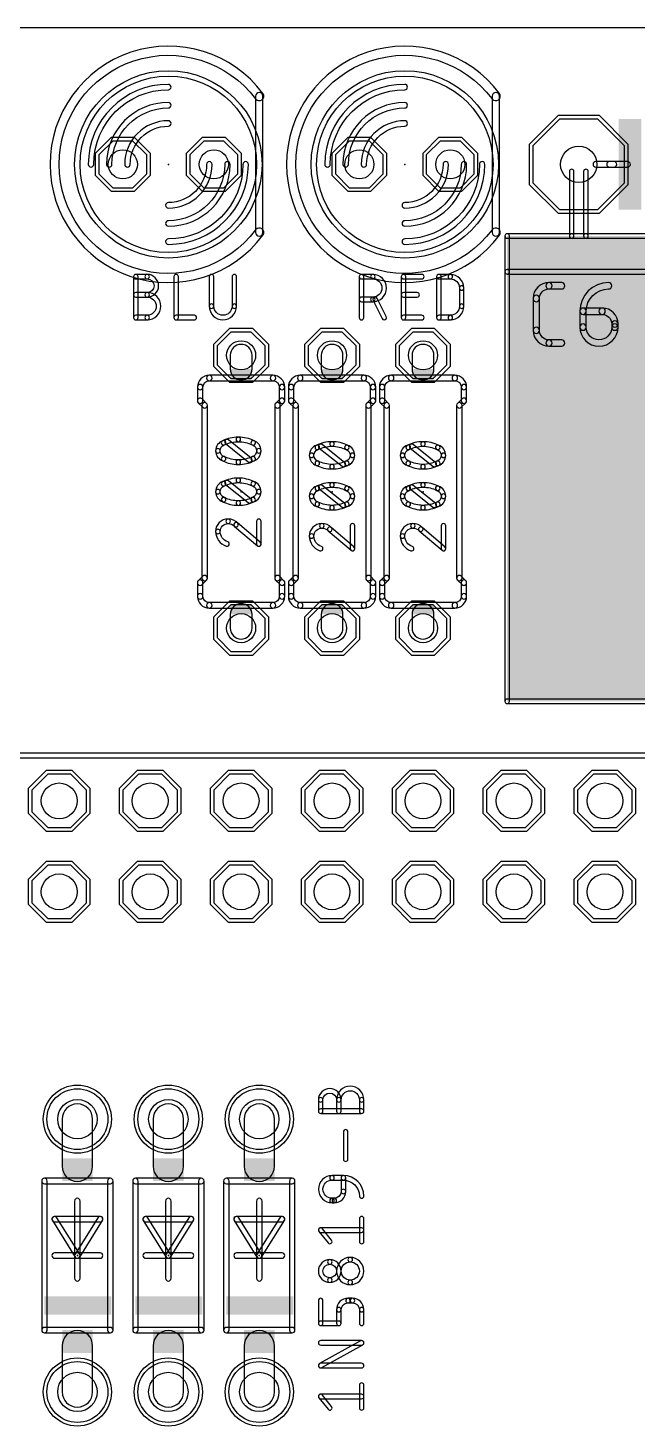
# Model space of a CAD drawing. Extents: x 0 to 76.2, y 0 to 83.8.
# Drawn here: x 33.16 to 50.17, y 44.77 to 83.82 of the extents above; entities that cross this region are included whole.
import ezdxf

# ---------------------------------------------------------------- set-up
doc = ezdxf.new("R2010")
doc.units = 0
for name, color, linetype in [('17', 110, 'CONTINUOUS'), ('20', 31, 'CONTINUOUS'), ('21', 253, 'CONTINUOUS'), ('23', 53, 'CONTINUOUS'), ('25', 253, 'CONTINUOUS'), ('27', 253, 'CONTINUOUS'), ('29', 253, 'CONTINUOUS'), ('30', 253, 'CONTINUOUS'), ('39', 12, 'CONTINUOUS'), ('44', 253, 'CONTINUOUS'), ('51', 253, 'CONTINUOUS')]:
    doc.layers.add(name, color=color, linetype=linetype)

# ---------------------------------------------------------------- blocks, each defined once
blk = doc.blocks.new('OCTAGONP')
blk.add_lwpolyline([(-0.5, -0.2071), (-0.5, 0.2071), (-0.2071, 0.5), (0.2071, 0.5), (0.5, 0.2071), (0.5, -0.2071), (0.2071, -0.5), (-0.2071, -0.5)], close=True)
blk = doc.blocks.new('RECT')
blk.add_solid([(-0.5, -0.5), (0.5, -0.5), (-0.5, 0.5), (0.5, 0.5)])
blk = doc.blocks.new('ROUNDP')
blk.add_circle((0, 0), 0.5)

msp = doc.modelspace()

# ---------------------------------------------------------------- linework, layer by layer
at = {"layer": '20'}
msp.add_line((76.2, 83.82), (0, 83.82), dxfattribs=at)
at = {"layer": '21'}
for points in [[(39.5224, 81.8388, 1), (39.7256, 81.9912, 3), (39.7256, 78.0288, 1), (39.5224, 78.1812, -3)], [(46.1264, 81.8388, 1), (46.3296, 81.9912, 3), (46.3296, 78.0288, 1), (46.1264, 78.1812, -3)], [(39.7256, 78.105), (39.7256, 81.915, 1), (39.5224, 81.915), (39.5224, 78.105, 1)], [(46.3296, 78.105), (46.3296, 81.915, 1), (46.1264, 81.915), (46.1264, 78.105, 1)], [(49.911, 80.0862), (49.403, 80.0862, 1), (49.403, 79.9338), (49.911, 79.9338, 1)], [(48.4095, 78.01), (48.4095, 79.81, 1), (48.2825, 79.81), (48.2825, 78.01, 1)], [(48.8095, 78.01), (48.8095, 79.81, 1), (48.6825, 79.81), (48.6825, 78.01, 1)], [(48.346, 78.0735), (46.546, 78.0735, 1), (46.546, 77.9465), (48.346, 77.9465, 1)], [(46.4825, 78.01), (46.4825, 77.01, 1), (46.6095, 77.01), (46.6095, 78.01, 1)], [(48.746, 78.0735), (48.346, 78.0735, 1), (48.346, 77.9465), (48.746, 77.9465, 1)], [(52.346, 78.0735), (48.746, 78.0735, 1), (48.746, 77.9465), (52.346, 77.9465, 1)], [(46.4825, 77.01), (46.4825, 65.01, 1), (46.6095, 65.01), (46.6095, 77.01, 1)], [(54.546, 77.0735), (46.546, 77.0735, 1), (46.546, 76.9465), (54.546, 76.9465, 1)], [(38.227, 73.9648, 1), (38.227, 74.1172, 0.4142), (37.8968, 73.787, 1), (38.0492, 73.787, -0.4142)], [(37.8968, 73.787), (37.8968, 73.406, 1), (38.0492, 73.406), (38.0492, 73.787, 1)], [(40.1828, 73.787, 1), (40.3352, 73.787, 0.4142), (40.005, 74.1172, 1), (40.005, 73.9648, -0.4142)], [(40.1828, 73.787), (40.1828, 73.406, 1), (40.3352, 73.406), (40.3352, 73.787, 1)], [(40.767, 73.9648, 1), (40.767, 74.1172, 0.4142), (40.4368, 73.787, 1), (40.5892, 73.787, -0.4142)], [(40.4368, 73.787), (40.4368, 73.406, 1), (40.5892, 73.406), (40.5892, 73.787, 1)], [(42.7228, 73.787, 1), (42.8752, 73.787, 0.4142), (42.545, 74.1172, 1), (42.545, 73.9648, -0.4142)], [(42.7228, 73.787), (42.7228, 73.406, 1), (42.8752, 73.406), (42.8752, 73.787, 1)], [(43.307, 73.9648, 1), (43.307, 74.1172, 0.4142), (42.9768, 73.787, 1), (43.1292, 73.787, -0.4142)], [(42.9768, 73.787), (42.9768, 73.406, 1), (43.1292, 73.406), (43.1292, 73.787, 1)], [(45.2628, 73.787, 1), (45.4152, 73.787, 0.4142), (45.085, 74.1172, 1), (45.085, 73.9648, -0.4142)], [(45.2628, 73.787), (45.2628, 73.406, 1), (45.4152, 73.406), (45.4152, 73.787, 1)], [(38.1539, 73.3329), (38.0269, 73.4599, 1), (37.9191, 73.3521), (38.0461, 73.2251, 1)], [(40.1859, 73.2251), (40.3129, 73.3521, 1), (40.2051, 73.4599), (40.0781, 73.3329, 1)], [(40.6939, 73.3329), (40.5669, 73.4599, 1), (40.4591, 73.3521), (40.5861, 73.2251, 1)], [(42.7259, 73.2251), (42.8529, 73.3521, 1), (42.7451, 73.4599), (42.6181, 73.3329, 1)], [(43.2339, 73.3329), (43.1069, 73.4599, 1), (42.9991, 73.3521), (43.1261, 73.2251, 1)], [(45.2659, 73.2251), (45.3929, 73.3521, 1), (45.2851, 73.4599), (45.1581, 73.3329, 1)], [(38.1762, 68.453), (38.1762, 73.279, 1), (38.0238, 73.279), (38.0238, 68.453, 1)], [(40.2082, 68.453), (40.2082, 73.279, 1), (40.0558, 73.279), (40.0558, 68.453, 1)], [(40.7162, 68.453), (40.7162, 73.279, 1), (40.5638, 73.279), (40.5638, 68.453, 1)], [(42.7482, 68.453), (42.7482, 73.279, 1), (42.5958, 73.279), (42.5958, 68.453, 1)], [(43.2562, 68.453), (43.2562, 73.279, 1), (43.1038, 73.279), (43.1038, 68.453, 1)], [(45.2882, 68.453), (45.2882, 73.279, 1), (45.1358, 73.279), (45.1358, 68.453, 1)], [(38.0461, 68.5069), (37.9191, 68.3799, 1), (38.0269, 68.2721), (38.1539, 68.3991, 1)], [(38.0492, 67.945), (38.0492, 68.326, 1), (37.8968, 68.326), (37.8968, 67.945, 1)], [(40.0781, 68.3991), (40.2051, 68.2721, 1), (40.3129, 68.3799), (40.1859, 68.5069, 1)], [(40.3352, 67.945), (40.3352, 68.326, 1), (40.1828, 68.326), (40.1828, 67.945, 1)], [(40.5861, 68.5069), (40.4591, 68.3799, 1), (40.5669, 68.2721), (40.6939, 68.3991, 1)], [(40.5892, 67.945), (40.5892, 68.326, 1), (40.4368, 68.326), (40.4368, 67.945, 1)], [(42.6181, 68.3991), (42.7451, 68.2721, 1), (42.8529, 68.3799), (42.7259, 68.5069, 1)], [(42.8752, 67.945), (42.8752, 68.326, 1), (42.7228, 68.326), (42.7228, 67.945, 1)], [(43.1261, 68.5069), (42.9991, 68.3799, 1), (43.1069, 68.2721), (43.2339, 68.3991, 1)], [(43.1292, 67.945), (43.1292, 68.326, 1), (42.9768, 68.326), (42.9768, 67.945, 1)], [(45.1581, 68.3991), (45.2851, 68.2721, 1), (45.3929, 68.3799), (45.2659, 68.5069, 1)], [(45.4152, 67.945), (45.4152, 68.326, 1), (45.2628, 68.326), (45.2628, 67.945, 1)], [(38.0492, 67.945, 1), (37.8968, 67.945, 0.4142), (38.227, 67.6148, 1), (38.227, 67.7672, -0.4142)], [(40.005, 67.7672, 1), (40.005, 67.6148, 0.4142), (40.3352, 67.945, 1), (40.1828, 67.945, -0.4142)], [(40.5892, 67.945, 1), (40.4368, 67.945, 0.4142), (40.767, 67.6148, 1), (40.767, 67.7672, -0.4142)], [(42.545, 67.7672, 1), (42.545, 67.6148, 0.4142), (42.8752, 67.945, 1), (42.7228, 67.945, -0.4142)], [(43.1292, 67.945, 1), (42.9768, 67.945, 0.4142), (43.307, 67.6148, 1), (43.307, 67.7672, -0.4142)], [(45.085, 67.7672, 1), (45.085, 67.6148, 0.4142), (45.4152, 67.945, 1), (45.2628, 67.945, -0.4142)], [(46.546, 64.9465), (54.546, 64.9465, 1), (54.546, 65.0735), (46.546, 65.0735, 1)], [(73.406, 63.5635), (20.066, 63.5635, 1), (20.066, 63.4365), (73.406, 63.4365, 1)], [(35.464, 51.6882), (33.624, 51.6882, 1), (33.624, 51.5358), (35.464, 51.5358, 1)], [(33.7002, 47.448), (33.7002, 51.612, 1), (33.5478, 51.612), (33.5478, 47.448, 1)], [(35.3878, 51.612), (35.3878, 47.448, 1), (35.5402, 47.448), (35.5402, 51.612, 1)], [(38.004, 51.6882), (36.164, 51.6882, 1), (36.164, 51.5358), (38.004, 51.5358, 1)], [(36.2402, 47.448), (36.2402, 51.612, 1), (36.0878, 51.612), (36.0878, 47.448, 1)], [(37.9278, 51.612), (37.9278, 47.448, 1), (38.0802, 47.448), (38.0802, 51.612, 1)], [(40.544, 51.6882), (38.704, 51.6882, 1), (38.704, 51.5358), (40.544, 51.5358, 1)], [(38.7802, 47.448), (38.7802, 51.612, 1), (38.6278, 51.612), (38.6278, 47.448, 1)], [(40.4678, 51.612), (40.4678, 47.448, 1), (40.6202, 47.448), (40.6202, 51.612, 1)], [(34.6202, 49.53), (34.6202, 51.054, 1), (34.4678, 51.054), (34.4678, 49.53, 1)], [(37.1602, 49.53), (37.1602, 51.054, 1), (37.0078, 51.054), (37.0078, 49.53, 1)], [(39.7002, 49.53), (39.7002, 51.054, 1), (39.5478, 51.054), (39.5478, 49.53, 1)], [(33.909, 50.4698), (35.179, 50.4698, 1), (35.179, 50.6222), (33.909, 50.6222, 1)], [(34.6086, 49.5704), (33.9736, 50.5864, 1), (33.8444, 50.5056), (34.4794, 49.4896, 1)], [(35.1144, 50.5864), (34.4794, 49.5704, 1), (34.6086, 49.4896), (35.2436, 50.5056, 1)], [(36.449, 50.4698), (37.719, 50.4698, 1), (37.719, 50.6222), (36.449, 50.6222, 1)], [(37.1486, 49.5704), (36.5136, 50.5864, 1), (36.3844, 50.5056), (37.0194, 49.4896, 1)], [(37.6544, 50.5864), (37.0194, 49.5704, 1), (37.1486, 49.4896), (37.7836, 50.5056, 1)], [(38.989, 50.4698), (40.259, 50.4698, 1), (40.259, 50.6222), (38.989, 50.6222, 1)], [(39.6886, 49.5704), (39.0536, 50.5864, 1), (38.9244, 50.5056), (39.5594, 49.4896, 1)], [(40.1944, 50.5864), (39.5594, 49.5704, 1), (39.6886, 49.4896), (40.3236, 50.5056, 1)], [(33.909, 49.4538), (34.544, 49.4538, 1), (34.544, 49.6062), (33.909, 49.6062, 1)], [(34.6202, 48.895), (34.6202, 49.53, 1), (34.4678, 49.53), (34.4678, 48.895, 1)], [(34.544, 49.4538), (35.179, 49.4538, 1), (35.179, 49.6062), (34.544, 49.6062, 1)], [(36.449, 49.4538), (37.084, 49.4538, 1), (37.084, 49.6062), (36.449, 49.6062, 1)], [(37.1602, 48.895), (37.1602, 49.53, 1), (37.0078, 49.53), (37.0078, 48.895, 1)], [(37.084, 49.4538), (37.719, 49.4538, 1), (37.719, 49.6062), (37.084, 49.6062, 1)], [(38.989, 49.4538), (39.624, 49.4538, 1), (39.624, 49.6062), (38.989, 49.6062, 1)], [(39.7002, 48.895), (39.7002, 49.53, 1), (39.5478, 49.53), (39.5478, 48.895, 1)], [(39.624, 49.4538), (40.259, 49.4538, 1), (40.259, 49.6062), (39.624, 49.6062, 1)], [(33.624, 47.3718), (35.464, 47.3718, 1), (35.464, 47.5242), (33.624, 47.5242, 1)], [(36.164, 47.3718), (38.004, 47.3718, 1), (38.004, 47.5242), (36.164, 47.5242, 1)], [(38.704, 47.3718), (40.544, 47.3718, 1), (40.544, 47.5242), (38.704, 47.5242, 1)]]:
    msp.add_lwpolyline(points, format="xyb", close=True, dxfattribs=at)
for centre, radius in [((37.084, 80.01), 2.6162), ((37.084, 80.01), 2.4638), ((43.688, 80.01), 2.6162), ((43.688, 80.01), 2.4638)]:
    msp.add_circle(centre, radius, dxfattribs=at)
at = {"layer": '23'}
for p in [(37.084, 80.01), (43.688, 80.01), (39.116, 70.866), (41.656, 70.866), (44.196, 70.866), (34.544, 49.53), (37.084, 49.53), (39.624, 49.53)]:
    msp.add_point(p, dxfattribs=at)
at = {"layer": '25'}
for points in [[(36.2395, 75.7301), (36.2395, 76.8731, 1), (36.1125, 76.8731), (36.1125, 75.7301, 1)], [(36.176, 76.8096), (36.4935, 76.8096, 1), (36.4935, 76.9366), (36.176, 76.9366, 1)], [(36.4935, 76.4286, 1), (36.4935, 76.3016, 1), (36.4935, 76.9366, 1), (36.4935, 76.8096, -1)], [(37.2389, 76.8731), (37.2389, 75.7301, 1), (37.3659, 75.7301), (37.3659, 76.8731, 1)], [(38.227, 76.8731), (38.227, 76.0476, 1), (38.354, 76.0476), (38.354, 76.8731, 1)], [(38.989, 76.0476), (38.989, 76.8731, 1), (38.862, 76.8731), (38.862, 76.0476, 1)], [(42.5406, 75.7301), (42.5406, 76.8731, 1), (42.4136, 76.8731), (42.4136, 75.7301, 1)], [(42.4771, 76.8096), (42.7946, 76.8096, 1), (42.7946, 76.9366), (42.4771, 76.9366, 1)], [(42.7946, 76.3016, 1), (42.7946, 76.1746, 1), (42.7946, 76.9366, 1), (42.7946, 76.8096, -1)], [(43.7159, 75.7301), (43.7159, 76.8731, 1), (43.5889, 76.8731), (43.5889, 75.7301, 1)], [(43.6524, 76.8096), (44.1604, 76.8096, 1), (44.1604, 76.9366), (43.6524, 76.9366, 1)], [(44.704, 75.7301), (44.704, 76.8731, 1), (44.577, 76.8731), (44.577, 75.7301, 1)], [(44.6405, 76.8096), (44.958, 76.8096, 1), (44.958, 76.9366), (44.6405, 76.9366, 1)], [(45.212, 76.5556, 1), (45.339, 76.5556, 0.4142), (44.958, 76.9366, 1), (44.958, 76.8096, -0.4142)], [(45.212, 76.5556), (45.212, 76.0476, 1), (45.339, 76.0476), (45.339, 76.5556, 1)], [(47.7139, 76.5302, 1), (47.7139, 76.708, 0.4142), (47.2694, 76.2635, 1), (47.4472, 76.2635, -0.4142)], [(47.7139, 76.5302), (48.0695, 76.5302, 1), (48.0695, 76.708), (47.7139, 76.708, 1)], [(49.3765, 76.5302, 1), (49.3765, 76.708, 0.4142), (48.5764, 75.9079, 1), (48.7542, 75.9079, -0.4142)], [(36.176, 76.3016), (36.4935, 76.3016, 1), (36.4935, 76.4286), (36.176, 76.4286, 1)], [(36.4935, 75.7936, 1), (36.4935, 75.6666, 1), (36.4935, 76.4286, 1), (36.4935, 76.3016, -1)], [(42.7946, 76.3016), (42.4771, 76.3016, 1), (42.4771, 76.1746), (42.7946, 76.1746, 1)], [(43.1689, 75.7585), (42.9149, 76.2665, 1), (42.8013, 76.2097), (43.0553, 75.7017, 1)], [(43.6524, 76.3016), (44.0334, 76.3016, 1), (44.0334, 76.4286), (43.6524, 76.4286, 1)], [(47.4472, 75.3745), (47.4472, 76.2635, 1), (47.2694, 76.2635), (47.2694, 75.3745, 1)], [(36.4935, 75.7936), (36.176, 75.7936, 1), (36.176, 75.6666), (36.4935, 75.6666, 1)], [(37.3024, 75.6666), (37.8104, 75.6666, 1), (37.8104, 75.7936), (37.3024, 75.7936, 1)], [(38.354, 76.0476, 1), (38.227, 76.0476, 1), (38.989, 76.0476, 1), (38.862, 76.0476, -1)], [(44.1604, 75.7936), (43.6524, 75.7936, 1), (43.6524, 75.6666), (44.1604, 75.6666, 1)], [(44.958, 75.7936), (44.6405, 75.7936, 1), (44.6405, 75.6666), (44.958, 75.6666, 1)], [(44.958, 75.7936, 1), (44.958, 75.6666, 0.4142), (45.339, 76.0476, 1), (45.212, 76.0476, -0.4142)], [(48.6653, 75.819), (49.1987, 75.819, 1), (49.1987, 75.9968), (48.6653, 75.9968, 1)], [(48.7542, 75.4634), (48.7542, 75.9079, 1), (48.5764, 75.9079), (48.5764, 75.4634, 1)], [(49.4654, 75.5523, 1), (49.6432, 75.5523, 0.4142), (49.1987, 75.9968, 1), (49.1987, 75.819, -0.4142)], [(47.4472, 75.3745, 1), (47.2694, 75.3745, 0.4142), (47.7139, 74.93, 1), (47.7139, 75.1078, -0.4142)], [(48.7542, 75.4634, 1), (48.5764, 75.4634, 1), (49.6432, 75.4634, 1), (49.4654, 75.4634, -1)], [(49.4654, 75.5523), (49.4654, 75.4634, 1), (49.6432, 75.4634), (49.6432, 75.5523, 1)], [(48.0695, 75.1078), (47.7139, 75.1078, 1), (47.7139, 74.93), (48.0695, 74.93, 1)]]:
    msp.add_lwpolyline(points, format="xyb", close=True, dxfattribs=at)
at = {"layer": '27'}
for points in [[(38.6476, 72.1712, 1), (38.6065, 72.2913, 0.3205), (38.4048, 72.009, 1), (38.5318, 72.009, -0.3205)], [(39.0398, 72.263, 1), (39.0398, 72.39, 0.1139), (38.5992, 72.2883, 1), (38.6549, 72.1742, -0.1139)], [(39.397, 71.8046), (38.762, 72.3126, 1), (38.6826, 72.2134), (39.3176, 71.7054, 1)], [(39.4247, 72.1742, 1), (39.4804, 72.2883, 0.1139), (39.0398, 72.39, 1), (39.0398, 72.263, -0.1139)], [(39.5478, 72.009, 1), (39.6748, 72.009, 0.3205), (39.4731, 72.2913, 1), (39.432, 72.1712, -0.3205)], [(41.656, 72.136, 1), (41.656, 72.263, 0.1139), (41.2154, 72.1613, 1), (41.2711, 72.0472, -0.1139)], [(42.0409, 72.0472, 1), (42.0966, 72.1613, 0.1139), (41.656, 72.263, 1), (41.656, 72.136, -0.1139)], [(44.196, 72.136, 1), (44.196, 72.263, 0.1139), (43.7554, 72.1613, 1), (43.8111, 72.0472, -0.1139)], [(44.5809, 72.0472, 1), (44.6366, 72.1613, 0.1139), (44.196, 72.263, 1), (44.196, 72.136, -0.1139)], [(38.5318, 72.009, 1), (38.4048, 72.009, 0.3205), (38.6065, 71.7267, 1), (38.6476, 71.8468, -0.3205)], [(39.432, 71.8468, 1), (39.4731, 71.7267, 0.3205), (39.6748, 72.009, 1), (39.5478, 72.009, -0.3205)], [(41.2638, 72.0442, 1), (41.2227, 72.1643, 0.3205), (41.021, 71.882, 1), (41.148, 71.882, -0.3205)], [(41.148, 71.882, 1), (41.021, 71.882, 0.3205), (41.2227, 71.5997, 1), (41.2638, 71.7198, -0.3205)], [(42.0132, 71.6776), (41.3782, 72.1856, 1), (41.2988, 72.0864), (41.9338, 71.5784, 1)], [(42.164, 71.882, 1), (42.291, 71.882, 0.3205), (42.0893, 72.1643, 1), (42.0482, 72.0442, -0.3205)], [(42.0482, 71.7198, 1), (42.0893, 71.5997, 0.3205), (42.291, 71.882, 1), (42.164, 71.882, -0.3205)], [(43.8038, 72.0442, 1), (43.7627, 72.1643, 0.3205), (43.561, 71.882, 1), (43.688, 71.882, -0.3205)], [(43.688, 71.882, 1), (43.561, 71.882, 0.3205), (43.7627, 71.5997, 1), (43.8038, 71.7198, -0.3205)], [(44.5532, 71.6776), (43.9182, 72.1856, 1), (43.8388, 72.0864), (44.4738, 71.5784, 1)], [(44.704, 71.882, 1), (44.831, 71.882, 0.3205), (44.6293, 72.1643, 1), (44.5882, 72.0442, -0.3205)], [(44.5882, 71.7198, 1), (44.6293, 71.5997, 0.3205), (44.831, 71.882, 1), (44.704, 71.882, -0.3205)], [(38.6549, 71.8438, 1), (38.5992, 71.7297, 0.1139), (39.0398, 71.628, 1), (39.0398, 71.755, -0.1139)], [(39.0398, 71.755, 1), (39.0398, 71.628, 0.1139), (39.4804, 71.7297, 1), (39.4247, 71.8438, -0.1139)], [(41.2711, 71.7168, 1), (41.2154, 71.6027, 0.1139), (41.656, 71.501, 1), (41.656, 71.628, -0.1139)], [(41.656, 71.628, 1), (41.656, 71.501, 0.1139), (42.0966, 71.6027, 1), (42.0409, 71.7168, -0.1139)], [(43.8111, 71.7168, 1), (43.7554, 71.6027, 0.1139), (44.196, 71.501, 1), (44.196, 71.628, -0.1139)], [(44.196, 71.628, 1), (44.196, 71.501, 0.1139), (44.6366, 71.6027, 1), (44.5809, 71.7168, -0.1139)], [(38.6476, 71.0282, 1), (38.6065, 71.1483, 0.3205), (38.4048, 70.866, 1), (38.5318, 70.866, -0.3205)], [(39.0398, 71.12, 1), (39.0398, 71.247, 0.1139), (38.5992, 71.1453, 1), (38.6549, 71.0312, -0.1139)], [(39.397, 70.6616), (38.762, 71.1696, 1), (38.6826, 71.0704), (39.3176, 70.5624, 1)], [(39.4247, 71.0312, 1), (39.4804, 71.1453, 0.1139), (39.0398, 71.247, 1), (39.0398, 71.12, -0.1139)], [(39.5478, 70.866, 1), (39.6748, 70.866, 0.3205), (39.4731, 71.1483, 1), (39.432, 71.0282, -0.3205)], [(41.656, 70.993, 1), (41.656, 71.12, 0.1139), (41.2154, 71.0183, 1), (41.2711, 70.9042, -0.1139)], [(42.0409, 70.9042, 1), (42.0966, 71.0183, 0.1139), (41.656, 71.12, 1), (41.656, 70.993, -0.1139)], [(44.196, 70.993, 1), (44.196, 71.12, 0.1139), (43.7554, 71.0183, 1), (43.8111, 70.9042, -0.1139)], [(44.5809, 70.9042, 1), (44.6366, 71.0183, 0.1139), (44.196, 71.12, 1), (44.196, 70.993, -0.1139)], [(38.5318, 70.866, 1), (38.4048, 70.866, 0.3205), (38.6065, 70.5837, 1), (38.6476, 70.7038, -0.3205)], [(38.6549, 70.7008, 1), (38.5992, 70.5867, 0.1139), (39.0398, 70.485, 1), (39.0398, 70.612, -0.1139)], [(39.0398, 70.612, 1), (39.0398, 70.485, 0.1139), (39.4804, 70.5867, 1), (39.4247, 70.7008, -0.1139)], [(39.432, 70.7038, 1), (39.4731, 70.5837, 0.3205), (39.6748, 70.866, 1), (39.5478, 70.866, -0.3205)], [(41.2638, 70.9012, 1), (41.2227, 71.0213, 0.3205), (41.021, 70.739, 1), (41.148, 70.739, -0.3205)], [(41.148, 70.739, 1), (41.021, 70.739, 0.3205), (41.2227, 70.4567, 1), (41.2638, 70.5768, -0.3205)], [(42.0132, 70.5346), (41.3782, 71.0426, 1), (41.2988, 70.9434), (41.9338, 70.4354, 1)], [(42.164, 70.739, 1), (42.291, 70.739, 0.3205), (42.0893, 71.0213, 1), (42.0482, 70.9012, -0.3205)], [(42.0482, 70.5768, 1), (42.0893, 70.4567, 0.3205), (42.291, 70.739, 1), (42.164, 70.739, -0.3205)], [(43.8038, 70.9012, 1), (43.7627, 71.0213, 0.3205), (43.561, 70.739, 1), (43.688, 70.739, -0.3205)], [(43.688, 70.739, 1), (43.561, 70.739, 0.3205), (43.7627, 70.4567, 1), (43.8038, 70.5768, -0.3205)], [(44.5532, 70.5346), (43.9182, 71.0426, 1), (43.8388, 70.9434), (44.4738, 70.4354, 1)], [(44.704, 70.739, 1), (44.831, 70.739, 0.3205), (44.6293, 71.0213, 1), (44.5882, 70.9012, -0.3205)], [(44.5882, 70.5768, 1), (44.6293, 70.4567, 0.3205), (44.831, 70.739, 1), (44.704, 70.739, -0.3205)], [(41.2711, 70.5738, 1), (41.2154, 70.4597, 0.1139), (41.656, 70.358, 1), (41.656, 70.485, -0.1139)], [(41.656, 70.485, 1), (41.656, 70.358, 0.1139), (42.0966, 70.4597, 1), (42.0409, 70.5738, -0.1139)], [(43.8111, 70.5738, 1), (43.7554, 70.4597, 0.1139), (44.196, 70.358, 1), (44.196, 70.485, -0.1139)], [(44.196, 70.485, 1), (44.196, 70.358, 0.1139), (44.6366, 70.4597, 1), (44.5809, 70.5738, -0.1139)], [(38.754, 69.977, 1), (38.754, 70.104, 0.4142), (38.4048, 69.7548, 1), (38.5318, 69.7548, -0.4142)], [(38.9303, 69.9015, 1), (39.0223, 69.989, 0.2053), (38.754, 70.104, 1), (38.7541, 69.977, -0.2053)], [(38.9352, 69.8969), (39.5702, 69.3571, 1), (39.6524, 69.4539), (39.0174, 69.9936, 1)], [(39.6748, 69.4055), (39.6748, 70.0405, 1), (39.5478, 70.0405), (39.5478, 69.4055, 1)], [(41.3702, 69.85, 1), (41.3702, 69.977, 0.4142), (41.021, 69.6278, 1), (41.148, 69.6278, -0.4142)], [(41.5465, 69.7745, 1), (41.6385, 69.862, 0.2053), (41.3702, 69.977, 1), (41.3703, 69.85, -0.2053)], [(42.291, 69.2785), (42.291, 69.9135, 1), (42.164, 69.9135), (42.164, 69.2785, 1)], [(43.9103, 69.85, 1), (43.9103, 69.977, 0.4142), (43.561, 69.6278, 1), (43.688, 69.6278, -0.4142)], [(44.0865, 69.7745, 1), (44.1785, 69.862, 0.2053), (43.9102, 69.977, 1), (43.9103, 69.85, -0.2053)], [(44.831, 69.2785), (44.831, 69.9135, 1), (44.704, 69.9135), (44.704, 69.2785, 1)], [(38.5318, 69.7547, 1), (38.4048, 69.7548, 0.3252), (38.7027, 69.3451, 1), (38.7419, 69.4659, -0.3252)], [(41.148, 69.6277, 1), (41.021, 69.6278, 0.3252), (41.3189, 69.2181, 1), (41.3581, 69.3389, -0.3252)], [(41.5514, 69.7699), (42.1864, 69.2301, 1), (42.2686, 69.3269), (41.6336, 69.8666, 1)], [(43.688, 69.6277, 1), (43.561, 69.6278, 0.3252), (43.8589, 69.2181, 1), (43.8981, 69.3389, -0.3252)], [(44.0914, 69.7699), (44.7264, 69.2301, 1), (44.8086, 69.3269), (44.1736, 69.8666, 1)], [(41.783, 53.8798, 1), (41.91, 53.8798, 1), (41.275, 53.8798, 1), (41.402, 53.8798, -1)], [(41.402, 53.5623), (41.402, 53.8798, 1), (41.275, 53.8798), (41.275, 53.5623, 1)], [(42.418, 53.8798, 1), (42.545, 53.8798, 1), (41.783, 53.8798, 1), (41.91, 53.8798, -1)], [(41.91, 53.5623), (41.91, 53.8798, 1), (41.783, 53.8798), (41.783, 53.5623, 1)], [(42.418, 53.8798), (42.418, 53.5623, 1), (42.545, 53.5623), (42.545, 53.8798, 1)], [(42.4815, 53.6258), (41.3385, 53.6258, 1), (41.3385, 53.4988), (42.4815, 53.4988, 1)], [(42.1005, 52.2224), (42.1005, 52.9844, 1), (41.9735, 52.9844), (41.9735, 52.2224, 1)], [(41.656, 51.6382, 1), (41.656, 51.7652, 1), (41.656, 51.0032, 1), (41.656, 51.1302, -1)], [(41.656, 51.6382), (41.9735, 51.6382, 1), (41.9735, 51.7652), (41.656, 51.7652, 1)], [(41.91, 51.7017), (41.91, 51.3207, 1), (42.037, 51.3207), (42.037, 51.7017, 1)], [(42.418, 51.1937, 1), (42.545, 51.1937, 0.4142), (41.9735, 51.7652, 1), (41.9735, 51.6382, -0.4142)], [(41.7195, 51.1302, 1), (41.7195, 51.0032, 0.4142), (42.037, 51.3207, 1), (41.91, 51.3207, -0.4142)], [(41.7195, 51.1302), (41.656, 51.1302, 1), (41.656, 51.0032), (41.7195, 51.0032, 1)], [(42.545, 49.9237), (42.545, 50.5587, 1), (42.418, 50.5587), (42.418, 49.9237, 1)], [(41.6421, 49.9634), (41.3881, 50.2809, 1), (41.2889, 50.2015), (41.5429, 49.884, 1)], [(41.3385, 50.1777), (42.4815, 50.1777, 1), (42.4815, 50.3047), (41.3385, 50.3047, 1)], [(41.5925, 49.2887, 1), (41.5925, 49.4157, 1), (41.5925, 48.7807, 1), (41.5925, 48.9077, -1)], [(41.5925, 48.9077, 1), (41.5925, 48.7807, 1), (41.5925, 49.4157, 1), (41.5925, 49.2887, -1)], [(42.164, 49.3522, 1), (42.164, 49.4792, 1), (42.164, 48.7172, 1), (42.164, 48.8442, -1)], [(42.164, 48.8442, 1), (42.164, 48.7172, 1), (42.164, 49.4792, 1), (42.164, 49.3522, -1)], [(41.402, 47.6377), (41.402, 48.2727, 1), (41.275, 48.2727), (41.275, 47.6377, 1)], [(42.1005, 48.2092, 1), (42.1005, 48.3362, 0.4142), (41.783, 48.0187, 1), (41.91, 48.0187, -0.4142)], [(41.783, 48.0187), (41.783, 47.6377, 1), (41.91, 47.6377), (41.91, 48.0187, 1)], [(42.2275, 48.3362), (42.1005, 48.3362, 1), (42.1005, 48.2092), (42.2275, 48.2092, 1)], [(42.418, 48.0187, 1), (42.545, 48.0187, 0.4142), (42.2275, 48.3362, 1), (42.2275, 48.2092, -0.4142)], [(42.545, 47.6377), (42.545, 48.0187, 1), (42.418, 48.0187), (42.418, 47.6377, 1)], [(41.8465, 47.7012), (41.3385, 47.7012, 1), (41.3385, 47.5742), (41.8465, 47.5742, 1)], [(41.3693, 46.4011), (42.5123, 47.0361, 1), (42.4507, 47.1471), (41.3077, 46.5121, 1)], [(42.4815, 47.1551), (41.3385, 47.1551, 1), (41.3385, 47.0281), (42.4815, 47.0281, 1)], [(42.4815, 46.5201), (41.3385, 46.5201, 1), (41.3385, 46.3931), (42.4815, 46.3931, 1)], [(42.545, 45.2755), (42.545, 45.9105, 1), (42.418, 45.9105), (42.418, 45.2755, 1)], [(41.6421, 45.3152), (41.3881, 45.6327, 1), (41.2889, 45.5533), (41.5429, 45.2358, 1)], [(41.3385, 45.5295), (42.4815, 45.5295, 1), (42.4815, 45.6565), (41.3385, 45.6565, 1)]]:
    msp.add_lwpolyline(points, format="xyb", close=True, dxfattribs=at)
at = {"layer": '44'}
for centre, radius in [((48.546, 80.01), 0.508), ((35.814, 80.01), 0.4064), ((38.354, 80.01), 0.4064), ((42.418, 80.01), 0.4064), ((44.958, 80.01), 0.4064), ((39.116, 74.676), 0.4064), ((41.656, 74.676), 0.4064), ((44.196, 74.676), 0.4064), ((39.116, 67.056), 0.4064), ((41.656, 67.056), 0.4064), ((44.196, 67.056), 0.4064), ((34.036, 62.23), 0.5), ((36.576, 62.23), 0.5), ((39.116, 62.23), 0.5), ((41.656, 62.23), 0.5), ((44.196, 62.23), 0.5), ((46.736, 62.23), 0.5), ((49.276, 62.23), 0.5), ((34.036, 59.69), 0.5), ((36.576, 59.69), 0.5), ((39.116, 59.69), 0.5), ((41.656, 59.69), 0.5), ((44.196, 59.69), 0.5), ((46.736, 59.69), 0.5), ((49.276, 59.69), 0.5), ((34.544, 53.34), 0.55), ((37.084, 53.34), 0.55), ((39.624, 53.34), 0.55), ((34.544, 45.72), 0.55), ((37.084, 45.72), 0.55), ((39.624, 45.72), 0.55)]:
    msp.add_circle(centre, radius, dxfattribs=at)
at = {"layer": '51'}
for points in [[(37.084, 82.0928, 1), (37.084, 82.2452, 0.4142), (34.8488, 80.01, 1), (35.0012, 80.01, -0.4142)], [(43.688, 82.0928, 1), (43.688, 82.2452, 0.4142), (41.4528, 80.01, 1), (41.6052, 80.01, -0.4142)], [(37.084, 81.5848, 1), (37.084, 81.7372, 0.4142), (35.3568, 80.01, 1), (35.5092, 80.01, -0.4142)], [(43.688, 81.5848, 1), (43.688, 81.7372, 0.4142), (41.9608, 80.01, 1), (42.1132, 80.01, -0.4142)], [(37.084, 81.0768, 1), (37.084, 81.2292, 0.4142), (35.8648, 80.01, 1), (36.0172, 80.01, -0.4142)], [(43.688, 81.0768, 1), (43.688, 81.2292, 0.4142), (42.4688, 80.01, 1), (42.6212, 80.01, -0.4142)], [(37.084, 78.9432, 1), (37.084, 78.7908, 0.4142), (38.3032, 80.01, 1), (38.1508, 80.01, -0.4142)], [(37.084, 78.4352, 1), (37.084, 78.2828, 0.4142), (38.8112, 80.01, 1), (38.6588, 80.01, -0.4142)], [(37.084, 77.9272, 1), (37.084, 77.7748, 0.4142), (39.3192, 80.01, 1), (39.1668, 80.01, -0.4142)], [(43.688, 78.9432, 1), (43.688, 78.7908, 0.4142), (44.9072, 80.01, 1), (44.7548, 80.01, -0.4142)], [(43.688, 78.4352, 1), (43.688, 78.2828, 0.4142), (45.4152, 80.01, 1), (45.2628, 80.01, -0.4142)], [(43.688, 77.9272, 1), (43.688, 77.7748, 0.4142), (45.9232, 80.01, 1), (45.7708, 80.01, -0.4142)], [(49.53, 80.0862), (49.022, 80.0862, 1), (49.022, 79.9338), (49.53, 79.9338, 1)], [(38.8112, 74.676), (38.8112, 74.295, 1), (39.4208, 74.295), (39.4208, 74.676, 1)], [(41.3512, 74.676), (41.3512, 74.295, 1), (41.9608, 74.295), (41.9608, 74.676, 1)], [(43.8912, 74.676), (43.8912, 74.295, 1), (44.5008, 74.295), (44.5008, 74.676, 1)], [(38.227, 73.9648), (40.005, 73.9648, 1), (40.005, 74.1172), (38.227, 74.1172, 1)], [(40.767, 73.9648), (42.545, 73.9648, 1), (42.545, 74.1172), (40.767, 74.1172, 1)], [(43.307, 73.9648), (45.085, 73.9648, 1), (45.085, 74.1172), (43.307, 74.1172, 1)], [(38.227, 67.6148), (40.005, 67.6148, 1), (40.005, 67.7672), (38.227, 67.7672, 1)], [(38.8112, 67.437), (38.8112, 67.056, 1), (39.4208, 67.056), (39.4208, 67.437, 1)], [(40.767, 67.6148), (42.545, 67.6148, 1), (42.545, 67.7672), (40.767, 67.7672, 1)], [(41.3512, 67.437), (41.3512, 67.056, 1), (41.9608, 67.056), (41.9608, 67.437, 1)], [(43.307, 67.6148), (45.085, 67.6148, 1), (45.085, 67.7672), (43.307, 67.7672, 1)], [(43.8912, 67.437), (43.8912, 67.056, 1), (44.5008, 67.056), (44.5008, 67.437, 1)], [(34.119, 53.34), (34.119, 52.024, 1), (34.969, 52.024), (34.969, 53.34, 1)], [(36.659, 53.34), (36.659, 52.024, 1), (37.509, 52.024), (37.509, 53.34, 1)], [(39.199, 53.34), (39.199, 52.024, 1), (40.049, 52.024), (40.049, 53.34, 1)], [(34.969, 45.72), (34.969, 47.011, 1), (34.119, 47.011), (34.119, 45.72, 1)], [(37.509, 45.72), (37.509, 47.011, 1), (36.659, 47.011), (36.659, 45.72, 1)], [(40.049, 45.72), (40.049, 47.011, 1), (39.199, 47.011), (39.199, 45.72, 1)]]:
    msp.add_lwpolyline(points, format="xyb", close=True, dxfattribs=at)

# ---------------------------------------------------------------- block references
at = {"layer": '17'}
for name, p, xscale, yscale, rotation in [('OCTAGONP', (48.546, 80.01), 2.54, 2.54, 180), ('OCTAGONP', (48.546, 80.01), 2.54, 2.54, 180), ('OCTAGONP', (39.116, 74.676), 1.3208, 1.3208, 270), ('OCTAGONP', (39.116, 74.676), 1.3208, 1.3208, 270), ('OCTAGONP', (41.656, 74.676), 1.3208, 1.3208, 270), ('OCTAGONP', (41.656, 74.676), 1.3208, 1.3208, 270), ('OCTAGONP', (44.196, 74.676), 1.3208, 1.3208, 270), ('OCTAGONP', (44.196, 74.676), 1.3208, 1.3208, 270), ('OCTAGONP', (39.116, 67.056), 1.3208, 1.3208, 270), ('OCTAGONP', (39.116, 67.056), 1.3208, 1.3208, 270), ('OCTAGONP', (41.656, 67.056), 1.3208, 1.3208, 270), ('OCTAGONP', (41.656, 67.056), 1.3208, 1.3208, 270), ('OCTAGONP', (44.196, 67.056), 1.3208, 1.3208, 270), ('OCTAGONP', (44.196, 67.056), 1.3208, 1.3208, 270), ('OCTAGONP', (34.036, 62.23), 1.508, 1.508, 180), ('OCTAGONP', (34.036, 62.23), 1.508, 1.508, 180), ('OCTAGONP', (36.576, 62.23), 1.508, 1.508, 180), ('OCTAGONP', (36.576, 62.23), 1.508, 1.508, 180), ('OCTAGONP', (39.116, 62.23), 1.508, 1.508, 180), ('OCTAGONP', (39.116, 62.23), 1.508, 1.508, 180), ('OCTAGONP', (41.656, 62.23), 1.508, 1.508, 180), ('OCTAGONP', (41.656, 62.23), 1.508, 1.508, 180), ('OCTAGONP', (44.196, 62.23), 1.508, 1.508, 180), ('OCTAGONP', (44.196, 62.23), 1.508, 1.508, 180), ('OCTAGONP', (46.736, 62.23), 1.508, 1.508, 180), ('OCTAGONP', (46.736, 62.23), 1.508, 1.508, 180), ('OCTAGONP', (49.276, 62.23), 1.508, 1.508, 180), ('OCTAGONP', (49.276, 62.23), 1.508, 1.508, 180), ('OCTAGONP', (34.036, 59.69), 1.508, 1.508, 180), ('OCTAGONP', (34.036, 59.69), 1.508, 1.508, 180), ('OCTAGONP', (36.576, 59.69), 1.508, 1.508, 180), ('OCTAGONP', (36.576, 59.69), 1.508, 1.508, 180), ('OCTAGONP', (39.116, 59.69), 1.508, 1.508, 180), ('OCTAGONP', (39.116, 59.69), 1.508, 1.508, 180), ('OCTAGONP', (41.656, 59.69), 1.508, 1.508, 180), ('OCTAGONP', (41.656, 59.69), 1.508, 1.508, 180), ('OCTAGONP', (44.196, 59.69), 1.508, 1.508, 180), ('OCTAGONP', (44.196, 59.69), 1.508, 1.508, 180), ('OCTAGONP', (46.736, 59.69), 1.508, 1.508, 180), ('OCTAGONP', (46.736, 59.69), 1.508, 1.508, 180), ('OCTAGONP', (49.276, 59.69), 1.508, 1.508, 180), ('OCTAGONP', (49.276, 59.69), 1.508, 1.508, 180), ('ROUNDP', (34.544, 53.34), 1.7, 1.7, 90), ('ROUNDP', (34.544, 53.34), 1.7, 1.7, 90), ('ROUNDP', (37.084, 53.34), 1.7, 1.7, 90), ('ROUNDP', (37.084, 53.34), 1.7, 1.7, 90), ('ROUNDP', (39.624, 53.34), 1.7, 1.7, 90), ('ROUNDP', (39.624, 53.34), 1.7, 1.7, 90), ('ROUNDP', (34.544, 45.72), 1.7, 1.7, 90), ('ROUNDP', (34.544, 45.72), 1.7, 1.7, 90), ('ROUNDP', (37.084, 45.72), 1.7, 1.7, 90), ('ROUNDP', (37.084, 45.72), 1.7, 1.7, 90), ('ROUNDP', (39.624, 45.72), 1.7, 1.7, 90), ('ROUNDP', (39.624, 45.72), 1.7, 1.7, 90)]:
    msp.add_blockref(name, p, dxfattribs=dict(at, xscale=xscale, yscale=yscale, rotation=rotation))
at = {"layer": '17', "xscale": 1.3208, "yscale": 1.3208}
for p in [(35.814, 80.01), (35.814, 80.01), (38.354, 80.01), (38.354, 80.01), (42.418, 80.01), (42.418, 80.01), (44.958, 80.01), (44.958, 80.01)]:
    msp.add_blockref('OCTAGONP', p, dxfattribs=at)
at = {"layer": '21'}
for p, xscale, yscale, rotation in [((49.9745, 80.01), 0.635, 2.54, 180), ((34.544, 51.9295), 0.635, 0.85, 90), ((37.084, 51.9295), 0.635, 0.85, 90), ((39.624, 51.9295), 0.635, 0.85, 90), ((34.559, 48.133), 0.508, 1.87, 90), ((37.099, 48.133), 0.508, 1.87, 90), ((39.639, 48.133), 0.508, 1.87, 90), ((34.544, 47.1305), 0.635, 0.85, 90), ((37.084, 47.1305), 0.635, 0.85, 90), ((39.624, 47.1305), 0.635, 0.85, 90)]:
    msp.add_blockref('RECT', p, dxfattribs=dict(at, xscale=xscale, yscale=yscale, rotation=rotation))
at = {"layer": '29'}
for name, p, xscale, yscale, rotation in [('OCTAGONP', (48.546, 80.01), 2.7432, 2.7432, 180), ('OCTAGONP', (39.116, 74.676), 1.524, 1.524, 270), ('OCTAGONP', (41.656, 74.676), 1.524, 1.524, 270), ('OCTAGONP', (44.196, 74.676), 1.524, 1.524, 270), ('OCTAGONP', (39.116, 67.056), 1.524, 1.524, 270), ('OCTAGONP', (41.656, 67.056), 1.524, 1.524, 270), ('OCTAGONP', (44.196, 67.056), 1.524, 1.524, 270), ('OCTAGONP', (34.036, 62.23), 1.7112, 1.7112, 180), ('OCTAGONP', (36.576, 62.23), 1.7112, 1.7112, 180), ('OCTAGONP', (39.116, 62.23), 1.7112, 1.7112, 180), ('OCTAGONP', (41.656, 62.23), 1.7112, 1.7112, 180), ('OCTAGONP', (44.196, 62.23), 1.7112, 1.7112, 180), ('OCTAGONP', (46.736, 62.23), 1.7112, 1.7112, 180), ('OCTAGONP', (49.276, 62.23), 1.7112, 1.7112, 180), ('OCTAGONP', (34.036, 59.69), 1.7112, 1.7112, 180), ('OCTAGONP', (36.576, 59.69), 1.7112, 1.7112, 180), ('OCTAGONP', (39.116, 59.69), 1.7112, 1.7112, 180), ('OCTAGONP', (41.656, 59.69), 1.7112, 1.7112, 180), ('OCTAGONP', (44.196, 59.69), 1.7112, 1.7112, 180), ('OCTAGONP', (46.736, 59.69), 1.7112, 1.7112, 180), ('OCTAGONP', (49.276, 59.69), 1.7112, 1.7112, 180), ('ROUNDP', (34.544, 53.34), 1.9032, 1.9032, 90), ('ROUNDP', (37.084, 53.34), 1.9032, 1.9032, 90), ('ROUNDP', (39.624, 53.34), 1.9032, 1.9032, 90), ('ROUNDP', (34.544, 45.72), 1.9032, 1.9032, 90), ('ROUNDP', (37.084, 45.72), 1.9032, 1.9032, 90), ('ROUNDP', (39.624, 45.72), 1.9032, 1.9032, 90)]:
    msp.add_blockref(name, p, dxfattribs=dict(at, xscale=xscale, yscale=yscale, rotation=rotation))
at = {"layer": '29', "xscale": 1.524, "yscale": 1.524}
for p in [(35.814, 80.01), (38.354, 80.01), (42.418, 80.01), (44.958, 80.01)]:
    msp.add_blockref('OCTAGONP', p, dxfattribs=at)
at = {"layer": '30'}
for name, p, xscale, yscale, rotation in [('OCTAGONP', (48.546, 80.01), 2.7432, 2.7432, 180), ('OCTAGONP', (39.116, 74.676), 1.524, 1.524, 270), ('OCTAGONP', (41.656, 74.676), 1.524, 1.524, 270), ('OCTAGONP', (44.196, 74.676), 1.524, 1.524, 270), ('OCTAGONP', (39.116, 67.056), 1.524, 1.524, 270), ('OCTAGONP', (41.656, 67.056), 1.524, 1.524, 270), ('OCTAGONP', (44.196, 67.056), 1.524, 1.524, 270), ('OCTAGONP', (34.036, 62.23), 1.7112, 1.7112, 180), ('OCTAGONP', (36.576, 62.23), 1.7112, 1.7112, 180), ('OCTAGONP', (39.116, 62.23), 1.7112, 1.7112, 180), ('OCTAGONP', (41.656, 62.23), 1.7112, 1.7112, 180), ('OCTAGONP', (44.196, 62.23), 1.7112, 1.7112, 180), ('OCTAGONP', (46.736, 62.23), 1.7112, 1.7112, 180), ('OCTAGONP', (49.276, 62.23), 1.7112, 1.7112, 180), ('OCTAGONP', (34.036, 59.69), 1.7112, 1.7112, 180), ('OCTAGONP', (36.576, 59.69), 1.7112, 1.7112, 180), ('OCTAGONP', (39.116, 59.69), 1.7112, 1.7112, 180), ('OCTAGONP', (41.656, 59.69), 1.7112, 1.7112, 180), ('OCTAGONP', (44.196, 59.69), 1.7112, 1.7112, 180), ('OCTAGONP', (46.736, 59.69), 1.7112, 1.7112, 180), ('OCTAGONP', (49.276, 59.69), 1.7112, 1.7112, 180), ('ROUNDP', (34.544, 53.34), 1.9032, 1.9032, 90), ('ROUNDP', (37.084, 53.34), 1.9032, 1.9032, 90), ('ROUNDP', (39.624, 53.34), 1.9032, 1.9032, 90), ('ROUNDP', (34.544, 45.72), 1.9032, 1.9032, 90), ('ROUNDP', (37.084, 45.72), 1.9032, 1.9032, 90), ('ROUNDP', (39.624, 45.72), 1.9032, 1.9032, 90)]:
    msp.add_blockref(name, p, dxfattribs=dict(at, xscale=xscale, yscale=yscale, rotation=rotation))
at = {"layer": '30', "xscale": 1.524, "yscale": 1.524}
for p in [(35.814, 80.01), (38.354, 80.01), (42.418, 80.01), (44.958, 80.01)]:
    msp.add_blockref('OCTAGONP', p, dxfattribs=at)
at = {"layer": '39', "xscale": 8, "yscale": 13, "rotation": 180}
msp.add_blockref('RECT', (50.546, 71.51), dxfattribs=at)
at = {"layer": '51', "xscale": 0.254, "yscale": 0.6096, "rotation": 270}
for p in [(39.116, 74.168), (41.656, 74.168), (44.196, 74.168), (39.116, 67.564), (41.656, 67.564), (44.196, 67.564)]:
    msp.add_blockref('RECT', p, dxfattribs=at)

doc.saveas('drawing.dxf')
